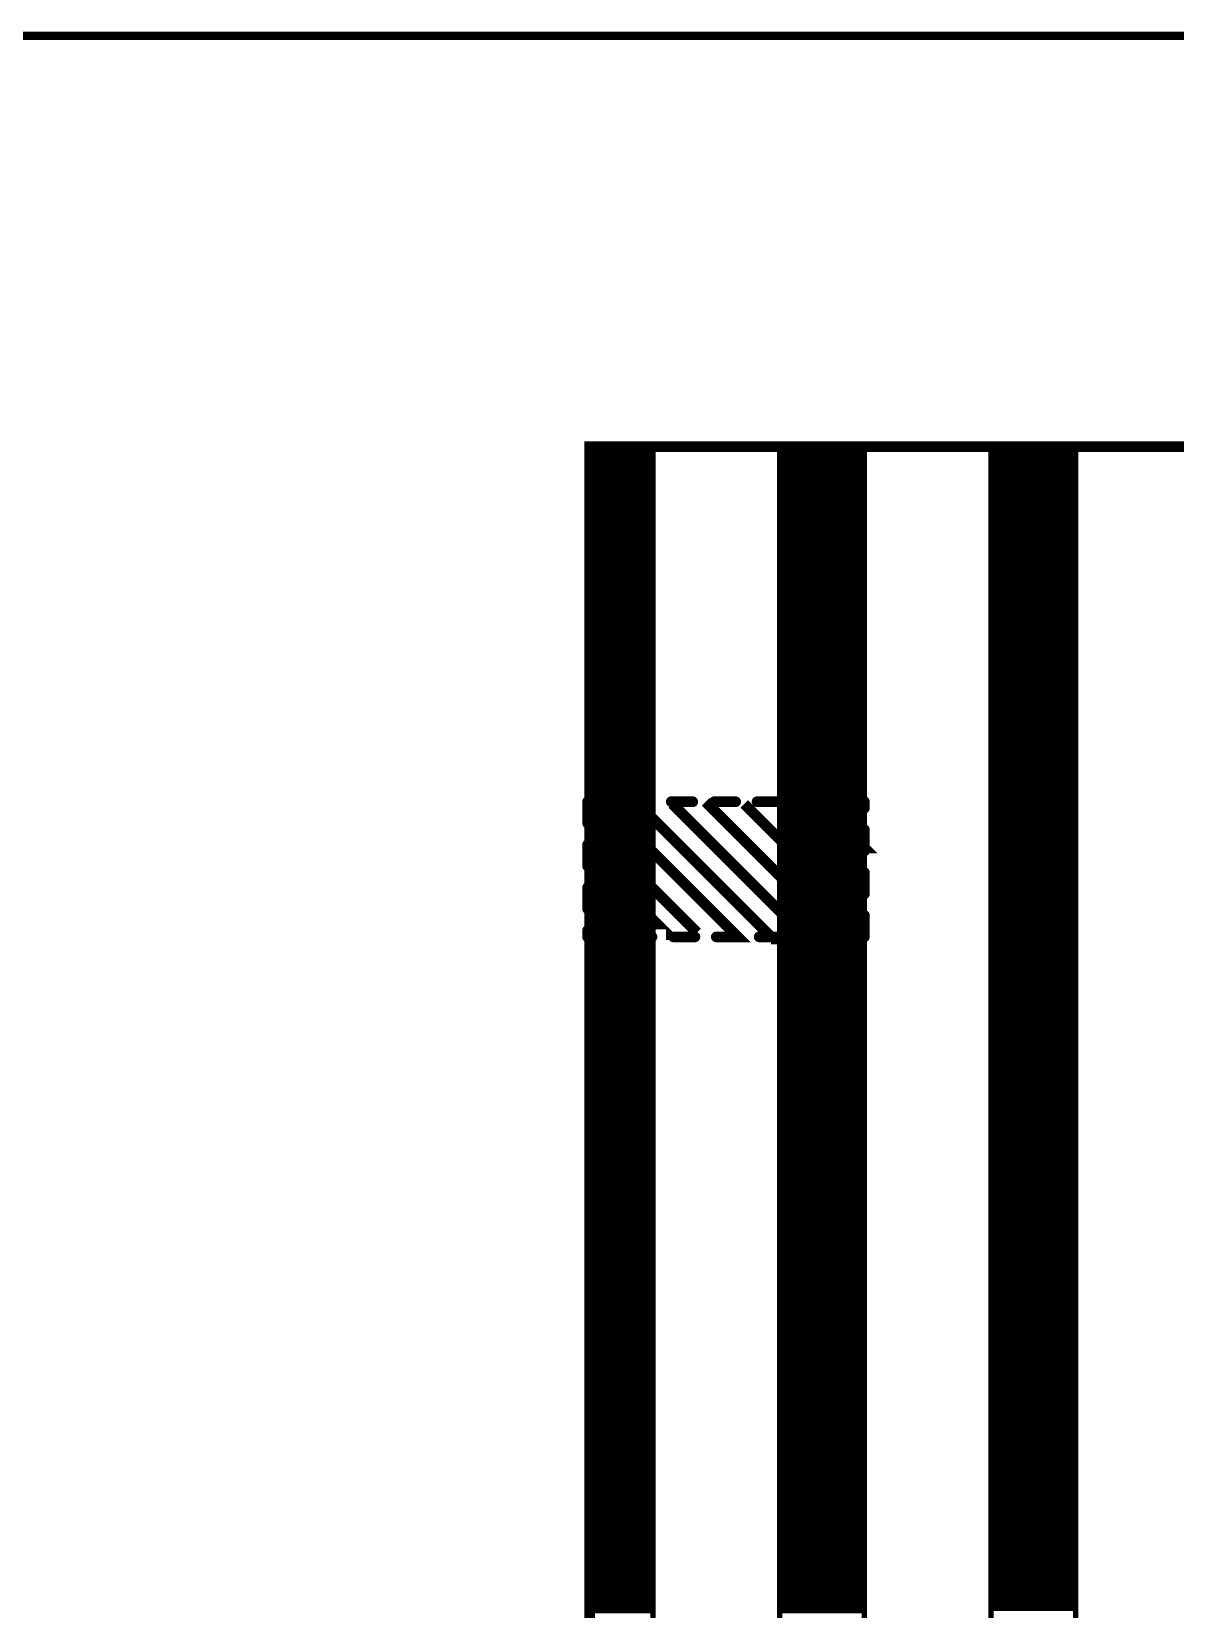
# Model space of a CAD drawing. Extents: x 2.21 to 9.98, y 0.91 to 8.6.
# Drawn here: x 7.726 to 8.792, y 7.129 to 8.6 of the extents above; entities that cross this region are included whole.
import ezdxf

# ---------------------------------------------------------------- set-up
doc = ezdxf.new("R2010")
doc.units = 0
doc.header["$LTSCALE"] = 25
doc.layers.get('0').update_dxf_attribs({"linetype": 'CONTINUOUS'})

# ---------------------------------------------------------------- blocks, each defined once
blk = doc.blocks.new('DISC')
at = {"color": 0, "const_width": 0.5}
blk.add_lwpolyline([(0, 0.25, 1), (0, -0.25, 1)], format="xyb", close=True, dxfattribs=at)

msp = doc.modelspace()

# ---------------------------------------------------------------- linework, layer by layer
at = {"color": 1, "const_width": 0.008}
msp.add_lwpolyline([(2.209, 0.917), (9.976, 0.917), (9.976, 8.596), (2.209, 8.596), (2.209, 0.917)], dxfattribs=at)
at = {"color": 3}
for points, const_width in [([(8.246, 3.925), (8.246, 8.213), (9.663, 8.213), (9.663, 3.925), (8.246, 3.925)], 0.01), ([(8.246, 8.213), (8.305, 8.213), (8.305, 3.925), (8.246, 3.925), (8.246, 8.213)], 0.005), ([(8.246, 8.208), (8.305, 8.208)], 0.005), ([(8.423, 8.213), (8.502, 8.213), (8.502, 3.925), (8.423, 3.925), (8.423, 8.213)], 0.005), ([(8.423, 8.208), (8.502, 8.208)], 0.005), ([(8.62, 8.213), (8.699, 8.213), (8.699, 3.927), (8.62, 3.927), (8.62, 8.213)], 0.005), ([(8.62, 8.21), (8.699, 8.21)], 0.005), ([(8.246, 8.203), (8.305, 8.203)], 0.005), ([(8.246, 8.198), (8.305, 8.198)], 0.005), ([(8.246, 8.193), (8.305, 8.193)], 0.005), ([(8.423, 8.203), (8.502, 8.203)], 0.005), ([(8.423, 8.198), (8.502, 8.198)], 0.005), ([(8.423, 8.193), (8.502, 8.193)], 0.005), ([(8.62, 8.205), (8.699, 8.205)], 0.005), ([(8.62, 8.2), (8.699, 8.2)], 0.005), ([(8.62, 8.195), (8.699, 8.195)], 0.005), ([(8.246, 8.188), (8.305, 8.188)], 0.005), ([(8.246, 8.183), (8.305, 8.183)], 0.005), ([(8.246, 8.178), (8.305, 8.178)], 0.005), ([(8.423, 8.188), (8.502, 8.188)], 0.005), ([(8.423, 8.183), (8.502, 8.183)], 0.005), ([(8.423, 8.178), (8.502, 8.178)], 0.005), ([(8.62, 8.19), (8.699, 8.19)], 0.005), ([(8.62, 8.185), (8.699, 8.185)], 0.005), ([(8.62, 8.18), (8.699, 8.18)], 0.005), ([(8.246, 8.173), (8.305, 8.173)], 0.005), ([(8.246, 8.168), (8.305, 8.168)], 0.005), ([(8.246, 8.163), (8.305, 8.163)], 0.005), ([(8.423, 8.173), (8.502, 8.173)], 0.005), ([(8.423, 8.168), (8.502, 8.168)], 0.005), ([(8.423, 8.163), (8.502, 8.163)], 0.005), ([(8.62, 8.175), (8.699, 8.175)], 0.005), ([(8.62, 8.17), (8.699, 8.17)], 0.005), ([(8.62, 8.165), (8.699, 8.165)], 0.005), ([(8.246, 8.158), (8.305, 8.158)], 0.005), ([(8.246, 8.153), (8.305, 8.153)], 0.005), ([(8.246, 8.148), (8.305, 8.148)], 0.005), ([(8.423, 8.158), (8.502, 8.158)], 0.005), ([(8.423, 8.153), (8.502, 8.153)], 0.005), ([(8.423, 8.148), (8.502, 8.148)], 0.005), ([(8.62, 8.16), (8.699, 8.16)], 0.005), ([(8.62, 8.155), (8.699, 8.155)], 0.005), ([(8.62, 8.15), (8.699, 8.15)], 0.005), ([(8.246, 8.143), (8.305, 8.143)], 0.005), ([(8.246, 8.138), (8.305, 8.138)], 0.005), ([(8.246, 8.133), (8.305, 8.133)], 0.005), ([(8.423, 8.143), (8.502, 8.143)], 0.005), ([(8.423, 8.138), (8.502, 8.138)], 0.005), ([(8.423, 8.133), (8.502, 8.133)], 0.005), ([(8.62, 8.145), (8.699, 8.145)], 0.005), ([(8.62, 8.14), (8.699, 8.14)], 0.005), ([(8.62, 8.135), (8.699, 8.135)], 0.005), ([(8.246, 8.128), (8.305, 8.128)], 0.005), ([(8.246, 8.123), (8.305, 8.123)], 0.005), ([(8.246, 8.118), (8.305, 8.118)], 0.005), ([(8.423, 8.128), (8.502, 8.128)], 0.005), ([(8.423, 8.123), (8.502, 8.123)], 0.005), ([(8.423, 8.118), (8.502, 8.118)], 0.005), ([(8.62, 8.13), (8.699, 8.13)], 0.005), ([(8.62, 8.125), (8.699, 8.125)], 0.005), ([(8.62, 8.12), (8.699, 8.12)], 0.005), ([(8.246, 8.113), (8.305, 8.113)], 0.005), ([(8.246, 8.108), (8.305, 8.108)], 0.005), ([(8.246, 8.103), (8.305, 8.103)], 0.005), ([(8.423, 8.113), (8.502, 8.113)], 0.005), ([(8.423, 8.108), (8.502, 8.108)], 0.005), ([(8.423, 8.103), (8.502, 8.103)], 0.005), ([(8.62, 8.115), (8.699, 8.115)], 0.005), ([(8.62, 8.11), (8.699, 8.11)], 0.005), ([(8.62, 8.105), (8.699, 8.105)], 0.005), ([(8.246, 8.098), (8.305, 8.098)], 0.005), ([(8.246, 8.093), (8.305, 8.093)], 0.005), ([(8.423, 8.098), (8.502, 8.098)], 0.005), ([(8.423, 8.093), (8.502, 8.093)], 0.005), ([(8.62, 8.1), (8.699, 8.1)], 0.005), ([(8.62, 8.095), (8.699, 8.095)], 0.005), ([(8.62, 8.09), (8.699, 8.09)], 0.005), ([(8.246, 8.088), (8.305, 8.088)], 0.005), ([(8.246, 8.083), (8.305, 8.083)], 0.005), ([(8.246, 8.078), (8.305, 8.078)], 0.005), ([(8.423, 8.088), (8.502, 8.088)], 0.005), ([(8.423, 8.083), (8.502, 8.083)], 0.005), ([(8.423, 8.078), (8.502, 8.078)], 0.005), ([(8.62, 8.085), (8.699, 8.085)], 0.005), ([(8.62, 8.08), (8.699, 8.08)], 0.005), ([(8.62, 8.075), (8.699, 8.075)], 0.005), ([(8.246, 8.073), (8.305, 8.073)], 0.005), ([(8.246, 8.068), (8.305, 8.068)], 0.005), ([(8.246, 8.063), (8.305, 8.063)], 0.005), ([(8.423, 8.073), (8.502, 8.073)], 0.005), ([(8.423, 8.068), (8.502, 8.068)], 0.005), ([(8.423, 8.063), (8.502, 8.063)], 0.005), ([(8.62, 8.07), (8.699, 8.07)], 0.005), ([(8.62, 8.065), (8.699, 8.065)], 0.005), ([(8.62, 8.06), (8.699, 8.06)], 0.005), ([(8.246, 8.058), (8.305, 8.058)], 0.005), ([(8.246, 8.053), (8.305, 8.053)], 0.005), ([(8.246, 8.048), (8.305, 8.048)], 0.005), ([(8.423, 8.058), (8.502, 8.058)], 0.005), ([(8.423, 8.053), (8.502, 8.053)], 0.005), ([(8.423, 8.048), (8.502, 8.048)], 0.005), ([(8.62, 8.055), (8.699, 8.055)], 0.005), ([(8.62, 8.05), (8.699, 8.05)], 0.005), ([(8.62, 8.045), (8.699, 8.045)], 0.005), ([(8.246, 8.043), (8.305, 8.043)], 0.005), ([(8.246, 8.038), (8.305, 8.038)], 0.005), ([(8.246, 8.033), (8.305, 8.033)], 0.005), ([(8.423, 8.043), (8.502, 8.043)], 0.005), ([(8.423, 8.038), (8.502, 8.038)], 0.005), ([(8.423, 8.033), (8.502, 8.033)], 0.005), ([(8.62, 8.04), (8.699, 8.04)], 0.005), ([(8.62, 8.035), (8.699, 8.035)], 0.005), ([(8.62, 8.03), (8.699, 8.03)], 0.005), ([(8.246, 8.028), (8.305, 8.028)], 0.005), ([(8.246, 8.023), (8.305, 8.023)], 0.005), ([(8.246, 8.018), (8.305, 8.018)], 0.005), ([(8.423, 8.028), (8.502, 8.028)], 0.005), ([(8.423, 8.023), (8.502, 8.023)], 0.005), ([(8.423, 8.018), (8.502, 8.018)], 0.005), ([(8.62, 8.025), (8.699, 8.025)], 0.005), ([(8.62, 8.02), (8.699, 8.02)], 0.005), ([(8.62, 8.015), (8.699, 8.015)], 0.005), ([(8.246, 8.013), (8.305, 8.013)], 0.005), ([(8.246, 8.008), (8.305, 8.008)], 0.005), ([(8.246, 8.003), (8.305, 8.003)], 0.005), ([(8.423, 8.013), (8.502, 8.013)], 0.005), ([(8.423, 8.008), (8.502, 8.008)], 0.005), ([(8.423, 8.003), (8.502, 8.003)], 0.005), ([(8.62, 8.01), (8.699, 8.01)], 0.005), ([(8.62, 8.005), (8.699, 8.005)], 0.005), ([(8.62, 8), (8.699, 8)], 0.005), ([(8.246, 7.998), (8.305, 7.998)], 0.005), ([(8.246, 7.993), (8.305, 7.993)], 0.005), ([(8.246, 7.988), (8.305, 7.988)], 0.005), ([(8.423, 7.998), (8.502, 7.998)], 0.005), ([(8.423, 7.993), (8.502, 7.993)], 0.005), ([(8.423, 7.988), (8.502, 7.988)], 0.005), ([(8.62, 7.995), (8.699, 7.995)], 0.005), ([(8.62, 7.99), (8.699, 7.99)], 0.005), ([(8.246, 7.983), (8.305, 7.983)], 0.005), ([(8.246, 7.978), (8.305, 7.978)], 0.005), ([(8.246, 7.973), (8.305, 7.973)], 0.005), ([(8.423, 7.983), (8.502, 7.983)], 0.005), ([(8.423, 7.978), (8.502, 7.978)], 0.005), ([(8.423, 7.973), (8.502, 7.973)], 0.005), ([(8.62, 7.985), (8.699, 7.985)], 0.005), ([(8.62, 7.98), (8.699, 7.98)], 0.005), ([(8.62, 7.975), (8.699, 7.975)], 0.005), ([(8.246, 7.968), (8.305, 7.968)], 0.005), ([(8.246, 7.963), (8.305, 7.963)], 0.005), ([(8.246, 7.958), (8.305, 7.958)], 0.005), ([(8.423, 7.968), (8.502, 7.968)], 0.005), ([(8.423, 7.963), (8.502, 7.963)], 0.005), ([(8.423, 7.958), (8.502, 7.958)], 0.005), ([(8.62, 7.97), (8.699, 7.97)], 0.005), ([(8.62, 7.965), (8.699, 7.965)], 0.005), ([(8.62, 7.96), (8.699, 7.96)], 0.005), ([(8.246, 7.953), (8.305, 7.953)], 0.005), ([(8.246, 7.948), (8.305, 7.948)], 0.005), ([(8.246, 7.943), (8.305, 7.943)], 0.005), ([(8.423, 7.953), (8.502, 7.953)], 0.005), ([(8.423, 7.948), (8.502, 7.948)], 0.005), ([(8.423, 7.943), (8.502, 7.943)], 0.005), ([(8.62, 7.955), (8.699, 7.955)], 0.005), ([(8.62, 7.95), (8.699, 7.95)], 0.005), ([(8.62, 7.945), (8.699, 7.945)], 0.005), ([(8.246, 7.938), (8.305, 7.938)], 0.005), ([(8.246, 7.933), (8.305, 7.933)], 0.005), ([(8.246, 7.928), (8.305, 7.928)], 0.005), ([(8.423, 7.938), (8.502, 7.938)], 0.005), ([(8.423, 7.933), (8.502, 7.933)], 0.005), ([(8.423, 7.928), (8.502, 7.928)], 0.005), ([(8.62, 7.94), (8.699, 7.94)], 0.005), ([(8.62, 7.935), (8.699, 7.935)], 0.005), ([(8.62, 7.93), (8.699, 7.93)], 0.005), ([(8.246, 7.923), (8.305, 7.923)], 0.005), ([(8.246, 7.918), (8.305, 7.918)], 0.005), ([(8.246, 7.913), (8.305, 7.913)], 0.005), ([(8.423, 7.923), (8.502, 7.923)], 0.005), ([(8.423, 7.918), (8.502, 7.918)], 0.005), ([(8.423, 7.913), (8.502, 7.913)], 0.005), ([(8.62, 7.925), (8.699, 7.925)], 0.005), ([(8.62, 7.92), (8.699, 7.92)], 0.005), ([(8.62, 7.915), (8.699, 7.915)], 0.005), ([(8.246, 7.908), (8.305, 7.908)], 0.005), ([(8.246, 7.903), (8.305, 7.903)], 0.005), ([(8.246, 7.898), (8.305, 7.898)], 0.005), ([(8.423, 7.908), (8.502, 7.908)], 0.005), ([(8.423, 7.903), (8.502, 7.903)], 0.005), ([(8.423, 7.898), (8.502, 7.898)], 0.005), ([(8.62, 7.91), (8.699, 7.91)], 0.005), ([(8.62, 7.905), (8.699, 7.905)], 0.005), ([(8.62, 7.9), (8.699, 7.9)], 0.005), ([(8.262, 7.882), (8.244, 7.882)], 0.01), ([(8.244, 7.882), (8.244, 7.862)], 0.01), ([(8.246, 7.893), (8.305, 7.893)], 0.005), ([(8.246, 7.888), (8.305, 7.888)], 0.005), ([(8.246, 7.883), (8.305, 7.883)], 0.005), ([(8.26, 7.88), (8.384, 7.756), (8.382, 7.756)], 0.01), ([(8.302, 7.882), (8.282, 7.882)], 0.01), ([(8.342, 7.882), (8.322, 7.882)], 0.01), ([(8.323, 7.88), (8.447, 7.756)], 0.01), ([(8.354, 7.882), (8.48, 7.756)], 0.01), ([(8.382, 7.882), (8.362, 7.882)], 0.01), ([(8.39, 7.88), (8.49, 7.78)], 0.01), ([(8.422, 7.882), (8.402, 7.882)], 0.01), ([(8.423, 7.893), (8.502, 7.893)], 0.005), ([(8.423, 7.888), (8.502, 7.888)], 0.005), ([(8.423, 7.883), (8.502, 7.883)], 0.005), ([(8.427, 7.882), (8.498, 7.811)], 0.01), ([(8.462, 7.882), (8.442, 7.882)], 0.01), ([(8.502, 7.882), (8.482, 7.882)], 0.01), ([(8.502, 7.876), (8.502, 7.882)], 0.01), ([(8.62, 7.895), (8.699, 7.895)], 0.005), ([(8.62, 7.89), (8.699, 7.89)], 0.005), ([(8.62, 7.885), (8.699, 7.885)], 0.005), ([(8.246, 7.878), (8.305, 7.878)], 0.005), ([(8.246, 7.873), (8.305, 7.873)], 0.005), ([(8.246, 7.868), (8.305, 7.868)], 0.005), ([(8.293, 7.878), (8.417, 7.754), (8.415, 7.754)], 0.01), ([(8.423, 7.878), (8.502, 7.878)], 0.005), ([(8.423, 7.873), (8.502, 7.873)], 0.005), ([(8.423, 7.868), (8.502, 7.868)], 0.005), ([(8.463, 7.878), (8.502, 7.839), (8.5, 7.839)], 0.01), ([(8.62, 7.88), (8.699, 7.88)], 0.005), ([(8.62, 7.875), (8.699, 7.875)], 0.005), ([(8.62, 7.87), (8.699, 7.87)], 0.005), ([(8.246, 7.86), (8.346, 7.76)], 0.01), ([(8.246, 7.863), (8.305, 7.863)], 0.005), ([(8.246, 7.858), (8.305, 7.858)], 0.005), ([(8.246, 7.853), (8.305, 7.853)], 0.005), ([(8.423, 7.863), (8.502, 7.863)], 0.005), ([(8.423, 7.858), (8.502, 7.858)], 0.005), ([(8.423, 7.853), (8.502, 7.853)], 0.005), ([(8.502, 7.836), (8.502, 7.856)], 0.01), ([(8.62, 7.865), (8.699, 7.865)], 0.005), ([(8.62, 7.86), (8.699, 7.86)], 0.005), ([(8.62, 7.855), (8.699, 7.855)], 0.005), ([(8.244, 7.842), (8.244, 7.822)], 0.01), ([(8.246, 7.848), (8.305, 7.848)], 0.005), ([(8.246, 7.843), (8.305, 7.843)], 0.005), ([(8.246, 7.838), (8.305, 7.838)], 0.005), ([(8.423, 7.848), (8.502, 7.848)], 0.005), ([(8.423, 7.843), (8.502, 7.843)], 0.005), ([(8.423, 7.838), (8.502, 7.838)], 0.005), ([(8.62, 7.85), (8.699, 7.85)], 0.005), ([(8.62, 7.845), (8.699, 7.845)], 0.005), ([(8.62, 7.84), (8.699, 7.84)], 0.005), ([(8.246, 7.831), (8.319, 7.758), (8.317, 7.758)], 0.01), ([(8.246, 7.833), (8.305, 7.833)], 0.005), ([(8.246, 7.828), (8.305, 7.828)], 0.005), ([(8.423, 7.833), (8.502, 7.833)], 0.005), ([(8.423, 7.828), (8.502, 7.828)], 0.005), ([(8.62, 7.835), (8.699, 7.835)], 0.005), ([(8.62, 7.83), (8.699, 7.83)], 0.005), ([(8.62, 7.825), (8.699, 7.825)], 0.005), ([(8.246, 7.823), (8.305, 7.823)], 0.005), ([(8.246, 7.818), (8.305, 7.818)], 0.005), ([(8.246, 7.813), (8.305, 7.813)], 0.005), ([(8.423, 7.823), (8.502, 7.823)], 0.005), ([(8.423, 7.818), (8.502, 7.818)], 0.005), ([(8.423, 7.813), (8.502, 7.813)], 0.005), ([(8.502, 7.796), (8.502, 7.816)], 0.01), ([(8.62, 7.82), (8.699, 7.82)], 0.005), ([(8.62, 7.815), (8.699, 7.815)], 0.005), ([(8.62, 7.81), (8.699, 7.81)], 0.005), ([(8.244, 7.802), (8.244, 7.782)], 0.01), ([(8.246, 7.803), (8.293, 7.756), (8.291, 7.756)], 0.01), ([(8.246, 7.808), (8.305, 7.808)], 0.005), ([(8.246, 7.803), (8.305, 7.803)], 0.005), ([(8.246, 7.798), (8.305, 7.798)], 0.005), ([(8.423, 7.808), (8.502, 7.808)], 0.005), ([(8.423, 7.803), (8.502, 7.803)], 0.005), ([(8.423, 7.798), (8.502, 7.798)], 0.005), ([(8.62, 7.805), (8.699, 7.805)], 0.005), ([(8.62, 7.8), (8.699, 7.8)], 0.005), ([(8.62, 7.795), (8.699, 7.795)], 0.005), ([(8.246, 7.793), (8.305, 7.793)], 0.005), ([(8.246, 7.788), (8.305, 7.788)], 0.005), ([(8.246, 7.783), (8.305, 7.783)], 0.005), ([(8.423, 7.793), (8.502, 7.793)], 0.005), ([(8.423, 7.788), (8.502, 7.788)], 0.005), ([(8.423, 7.783), (8.502, 7.783)], 0.005), ([(8.62, 7.79), (8.699, 7.79)], 0.005), ([(8.62, 7.785), (8.699, 7.785)], 0.005), ([(8.62, 7.78), (8.699, 7.78)], 0.005), ([(8.244, 7.762), (8.244, 7.756)], 0.01), ([(8.246, 7.778), (8.305, 7.778)], 0.005), ([(8.246, 7.773), (8.305, 7.773)], 0.005), ([(8.246, 7.768), (8.305, 7.768)], 0.005), ([(8.423, 7.778), (8.502, 7.778)], 0.005), ([(8.423, 7.773), (8.502, 7.773)], 0.005), ([(8.423, 7.768), (8.502, 7.768)], 0.005), ([(8.502, 7.756), (8.502, 7.776)], 0.01), ([(8.62, 7.775), (8.699, 7.775)], 0.005), ([(8.62, 7.77), (8.699, 7.77)], 0.005), ([(8.62, 7.765), (8.699, 7.765)], 0.005), ([(8.244, 7.756), (8.264, 7.756)], 0.01), ([(8.246, 7.763), (8.305, 7.763)], 0.005), ([(8.246, 7.758), (8.305, 7.758)], 0.005), ([(8.246, 7.753), (8.305, 7.753)], 0.005), ([(8.284, 7.756), (8.304, 7.756)], 0.01), ([(8.324, 7.756), (8.344, 7.756)], 0.01), ([(8.364, 7.756), (8.384, 7.756)], 0.01), ([(8.404, 7.756), (8.424, 7.756)], 0.01), ([(8.423, 7.763), (8.502, 7.763)], 0.005), ([(8.423, 7.758), (8.502, 7.758)], 0.005), ([(8.423, 7.753), (8.502, 7.753)], 0.005), ([(8.444, 7.756), (8.464, 7.756)], 0.01), ([(8.484, 7.756), (8.502, 7.756)], 0.01), ([(8.62, 7.76), (8.699, 7.76)], 0.005), ([(8.62, 7.755), (8.699, 7.755)], 0.005), ([(8.62, 7.75), (8.699, 7.75)], 0.005), ([(8.246, 7.748), (8.305, 7.748)], 0.005), ([(8.246, 7.743), (8.305, 7.743)], 0.005), ([(8.246, 7.738), (8.305, 7.738)], 0.005), ([(8.423, 7.748), (8.502, 7.748)], 0.005), ([(8.423, 7.743), (8.502, 7.743)], 0.005), ([(8.423, 7.738), (8.502, 7.738)], 0.005), ([(8.62, 7.745), (8.699, 7.745)], 0.005), ([(8.62, 7.74), (8.699, 7.74)], 0.005), ([(8.62, 7.735), (8.699, 7.735)], 0.005), ([(8.246, 7.733), (8.305, 7.733)], 0.005), ([(8.246, 7.728), (8.305, 7.728)], 0.005), ([(8.246, 7.723), (8.305, 7.723)], 0.005), ([(8.423, 7.733), (8.502, 7.733)], 0.005), ([(8.423, 7.728), (8.502, 7.728)], 0.005), ([(8.423, 7.723), (8.502, 7.723)], 0.005), ([(8.62, 7.73), (8.699, 7.73)], 0.005), ([(8.62, 7.725), (8.699, 7.725)], 0.005), ([(8.246, 7.718), (8.305, 7.718)], 0.005), ([(8.246, 7.713), (8.305, 7.713)], 0.005), ([(8.246, 7.708), (8.305, 7.708)], 0.005), ([(8.423, 7.718), (8.502, 7.718)], 0.005), ([(8.423, 7.713), (8.502, 7.713)], 0.005), ([(8.423, 7.708), (8.502, 7.708)], 0.005), ([(8.62, 7.72), (8.699, 7.72)], 0.005), ([(8.62, 7.715), (8.699, 7.715)], 0.005), ([(8.62, 7.71), (8.699, 7.71)], 0.005), ([(8.246, 7.703), (8.305, 7.703)], 0.005), ([(8.246, 7.698), (8.305, 7.698)], 0.005), ([(8.246, 7.693), (8.305, 7.693)], 0.005), ([(8.423, 7.703), (8.502, 7.703)], 0.005), ([(8.423, 7.698), (8.502, 7.698)], 0.005), ([(8.423, 7.693), (8.502, 7.693)], 0.005), ([(8.62, 7.705), (8.699, 7.705)], 0.005), ([(8.62, 7.7), (8.699, 7.7)], 0.005), ([(8.62, 7.695), (8.699, 7.695)], 0.005), ([(8.246, 7.688), (8.305, 7.688)], 0.005), ([(8.246, 7.683), (8.305, 7.683)], 0.005), ([(8.246, 7.678), (8.305, 7.678)], 0.005), ([(8.423, 7.688), (8.502, 7.688)], 0.005), ([(8.423, 7.683), (8.502, 7.683)], 0.005), ([(8.423, 7.678), (8.502, 7.678)], 0.005), ([(8.62, 7.69), (8.699, 7.69)], 0.005), ([(8.62, 7.685), (8.699, 7.685)], 0.005), ([(8.62, 7.68), (8.699, 7.68)], 0.005), ([(8.246, 7.673), (8.305, 7.673)], 0.005), ([(8.246, 7.668), (8.305, 7.668)], 0.005), ([(8.246, 7.663), (8.305, 7.663)], 0.005), ([(8.423, 7.673), (8.502, 7.673)], 0.005), ([(8.423, 7.668), (8.502, 7.668)], 0.005), ([(8.423, 7.663), (8.502, 7.663)], 0.005), ([(8.62, 7.675), (8.699, 7.675)], 0.005), ([(8.62, 7.67), (8.699, 7.67)], 0.005), ([(8.62, 7.665), (8.699, 7.665)], 0.005), ([(8.246, 7.658), (8.305, 7.658)], 0.005), ([(8.246, 7.653), (8.305, 7.653)], 0.005), ([(8.246, 7.648), (8.305, 7.648)], 0.005), ([(8.423, 7.658), (8.502, 7.658)], 0.005), ([(8.423, 7.653), (8.502, 7.653)], 0.005), ([(8.423, 7.648), (8.502, 7.648)], 0.005), ([(8.62, 7.66), (8.699, 7.66)], 0.005), ([(8.62, 7.655), (8.699, 7.655)], 0.005), ([(8.62, 7.65), (8.699, 7.65)], 0.005), ([(8.246, 7.643), (8.305, 7.643)], 0.005), ([(8.246, 7.638), (8.305, 7.638)], 0.005), ([(8.246, 7.633), (8.305, 7.633)], 0.005), ([(8.423, 7.643), (8.502, 7.643)], 0.005), ([(8.423, 7.638), (8.502, 7.638)], 0.005), ([(8.423, 7.633), (8.502, 7.633)], 0.005), ([(8.62, 7.645), (8.699, 7.645)], 0.005), ([(8.62, 7.64), (8.699, 7.64)], 0.005), ([(8.62, 7.635), (8.699, 7.635)], 0.005), ([(8.246, 7.628), (8.305, 7.628)], 0.005), ([(8.246, 7.623), (8.305, 7.623)], 0.005), ([(8.246, 7.618), (8.305, 7.618)], 0.005), ([(8.423, 7.628), (8.502, 7.628)], 0.005), ([(8.423, 7.623), (8.502, 7.623)], 0.005), ([(8.423, 7.618), (8.502, 7.618)], 0.005), ([(8.62, 7.63), (8.699, 7.63)], 0.005), ([(8.62, 7.625), (8.699, 7.625)], 0.005), ([(8.62, 7.62), (8.699, 7.62)], 0.005), ([(8.246, 7.613), (8.305, 7.613)], 0.005), ([(8.246, 7.608), (8.305, 7.608)], 0.005), ([(8.246, 7.603), (8.305, 7.603)], 0.005), ([(8.423, 7.613), (8.502, 7.613)], 0.005), ([(8.423, 7.608), (8.502, 7.608)], 0.005), ([(8.423, 7.603), (8.502, 7.603)], 0.005), ([(8.62, 7.615), (8.699, 7.615)], 0.005), ([(8.62, 7.61), (8.699, 7.61)], 0.005), ([(8.62, 7.605), (8.699, 7.605)], 0.005), ([(8.246, 7.598), (8.305, 7.598)], 0.005), ([(8.246, 7.593), (8.305, 7.593)], 0.005), ([(8.246, 7.588), (8.305, 7.588)], 0.005), ([(8.423, 7.598), (8.502, 7.598)], 0.005), ([(8.423, 7.593), (8.502, 7.593)], 0.005), ([(8.423, 7.588), (8.502, 7.588)], 0.005), ([(8.62, 7.6), (8.699, 7.6)], 0.005), ([(8.62, 7.595), (8.699, 7.595)], 0.005), ([(8.62, 7.59), (8.699, 7.59)], 0.005), ([(8.246, 7.583), (8.305, 7.583)], 0.005), ([(8.246, 7.578), (8.305, 7.578)], 0.005), ([(8.423, 7.583), (8.502, 7.583)], 0.005), ([(8.423, 7.578), (8.502, 7.578)], 0.005), ([(8.62, 7.585), (8.699, 7.585)], 0.005), ([(8.62, 7.58), (8.699, 7.58)], 0.005), ([(8.62, 7.575), (8.699, 7.575)], 0.005), ([(8.246, 7.573), (8.305, 7.573)], 0.005), ([(8.246, 7.568), (8.305, 7.568)], 0.005), ([(8.246, 7.563), (8.305, 7.563)], 0.005), ([(8.423, 7.573), (8.502, 7.573)], 0.005), ([(8.423, 7.568), (8.502, 7.568)], 0.005), ([(8.423, 7.563), (8.502, 7.563)], 0.005), ([(8.62, 7.57), (8.699, 7.57)], 0.005), ([(8.62, 7.565), (8.699, 7.565)], 0.005), ([(8.62, 7.56), (8.699, 7.56)], 0.005), ([(8.246, 7.558), (8.305, 7.558)], 0.005), ([(8.246, 7.553), (8.305, 7.553)], 0.005), ([(8.246, 7.548), (8.305, 7.548)], 0.005), ([(8.423, 7.558), (8.502, 7.558)], 0.005), ([(8.423, 7.553), (8.502, 7.553)], 0.005), ([(8.423, 7.548), (8.502, 7.548)], 0.005), ([(8.62, 7.555), (8.699, 7.555)], 0.005), ([(8.62, 7.55), (8.699, 7.55)], 0.005), ([(8.62, 7.545), (8.699, 7.545)], 0.005), ([(8.246, 7.543), (8.305, 7.543)], 0.005), ([(8.246, 7.538), (8.305, 7.538)], 0.005), ([(8.246, 7.533), (8.305, 7.533)], 0.005), ([(8.423, 7.543), (8.502, 7.543)], 0.005), ([(8.423, 7.538), (8.502, 7.538)], 0.005), ([(8.423, 7.533), (8.502, 7.533)], 0.005), ([(8.62, 7.54), (8.699, 7.54)], 0.005), ([(8.62, 7.535), (8.699, 7.535)], 0.005), ([(8.62, 7.53), (8.699, 7.53)], 0.005), ([(8.246, 7.528), (8.305, 7.528)], 0.005), ([(8.246, 7.523), (8.305, 7.523)], 0.005), ([(8.246, 7.518), (8.305, 7.518)], 0.005), ([(8.423, 7.528), (8.502, 7.528)], 0.005), ([(8.423, 7.523), (8.502, 7.523)], 0.005), ([(8.423, 7.518), (8.502, 7.518)], 0.005), ([(8.62, 7.525), (8.699, 7.525)], 0.005), ([(8.62, 7.52), (8.699, 7.52)], 0.005), ([(8.62, 7.515), (8.699, 7.515)], 0.005), ([(8.246, 7.513), (8.305, 7.513)], 0.005), ([(8.246, 7.508), (8.305, 7.508)], 0.005), ([(8.246, 7.503), (8.305, 7.503)], 0.005), ([(8.423, 7.513), (8.502, 7.513)], 0.005), ([(8.423, 7.508), (8.502, 7.508)], 0.005), ([(8.423, 7.503), (8.502, 7.503)], 0.005), ([(8.62, 7.51), (8.699, 7.51)], 0.005), ([(8.62, 7.505), (8.699, 7.505)], 0.005), ([(8.62, 7.5), (8.699, 7.5)], 0.005), ([(8.246, 7.498), (8.305, 7.498)], 0.005), ([(8.246, 7.493), (8.305, 7.493)], 0.005), ([(8.246, 7.488), (8.305, 7.488)], 0.005), ([(8.423, 7.498), (8.502, 7.498)], 0.005), ([(8.423, 7.493), (8.502, 7.493)], 0.005), ([(8.423, 7.488), (8.502, 7.488)], 0.005), ([(8.62, 7.495), (8.699, 7.495)], 0.005), ([(8.62, 7.49), (8.699, 7.49)], 0.005), ([(8.62, 7.485), (8.699, 7.485)], 0.005), ([(8.246, 7.483), (8.305, 7.483)], 0.005), ([(8.246, 7.478), (8.305, 7.478)], 0.005), ([(8.246, 7.473), (8.305, 7.473)], 0.005), ([(8.423, 7.483), (8.502, 7.483)], 0.005), ([(8.423, 7.478), (8.502, 7.478)], 0.005), ([(8.423, 7.473), (8.502, 7.473)], 0.005), ([(8.62, 7.48), (8.699, 7.48)], 0.005), ([(8.62, 7.475), (8.699, 7.475)], 0.005), ([(8.246, 7.468), (8.305, 7.468)], 0.005), ([(8.246, 7.463), (8.305, 7.463)], 0.005), ([(8.246, 7.458), (8.305, 7.458)], 0.005), ([(8.423, 7.468), (8.502, 7.468)], 0.005), ([(8.423, 7.463), (8.502, 7.463)], 0.005), ([(8.423, 7.458), (8.502, 7.458)], 0.005), ([(8.62, 7.47), (8.699, 7.47)], 0.005), ([(8.62, 7.465), (8.699, 7.465)], 0.005), ([(8.62, 7.46), (8.699, 7.46)], 0.005), ([(8.246, 7.453), (8.305, 7.453)], 0.005), ([(8.246, 7.448), (8.305, 7.448)], 0.005), ([(8.246, 7.443), (8.305, 7.443)], 0.005), ([(8.423, 7.453), (8.502, 7.453)], 0.005), ([(8.423, 7.448), (8.502, 7.448)], 0.005), ([(8.423, 7.443), (8.502, 7.443)], 0.005), ([(8.62, 7.455), (8.699, 7.455)], 0.005), ([(8.62, 7.45), (8.699, 7.45)], 0.005), ([(8.62, 7.445), (8.699, 7.445)], 0.005), ([(8.246, 7.438), (8.305, 7.438)], 0.005), ([(8.246, 7.433), (8.305, 7.433)], 0.005), ([(8.246, 7.428), (8.305, 7.428)], 0.005), ([(8.423, 7.438), (8.502, 7.438)], 0.005), ([(8.423, 7.433), (8.502, 7.433)], 0.005), ([(8.423, 7.428), (8.502, 7.428)], 0.005), ([(8.62, 7.44), (8.699, 7.44)], 0.005), ([(8.62, 7.435), (8.699, 7.435)], 0.005), ([(8.62, 7.43), (8.699, 7.43)], 0.005), ([(8.246, 7.423), (8.305, 7.423)], 0.005), ([(8.246, 7.418), (8.305, 7.418)], 0.005), ([(8.246, 7.413), (8.305, 7.413)], 0.005), ([(8.423, 7.423), (8.502, 7.423)], 0.005), ([(8.423, 7.418), (8.502, 7.418)], 0.005), ([(8.423, 7.413), (8.502, 7.413)], 0.005), ([(8.62, 7.425), (8.699, 7.425)], 0.005), ([(8.62, 7.42), (8.699, 7.42)], 0.005), ([(8.62, 7.415), (8.699, 7.415)], 0.005), ([(8.246, 7.408), (8.305, 7.408)], 0.005), ([(8.246, 7.403), (8.305, 7.403)], 0.005), ([(8.246, 7.398), (8.305, 7.398)], 0.005), ([(8.423, 7.408), (8.502, 7.408)], 0.005), ([(8.423, 7.403), (8.502, 7.403)], 0.005), ([(8.423, 7.398), (8.502, 7.398)], 0.005), ([(8.62, 7.41), (8.699, 7.41)], 0.005), ([(8.62, 7.405), (8.699, 7.405)], 0.005), ([(8.62, 7.4), (8.699, 7.4)], 0.005), ([(8.246, 7.393), (8.305, 7.393)], 0.005), ([(8.246, 7.388), (8.305, 7.388)], 0.005), ([(8.246, 7.383), (8.305, 7.383)], 0.005), ([(8.423, 7.393), (8.502, 7.393)], 0.005), ([(8.423, 7.388), (8.502, 7.388)], 0.005), ([(8.423, 7.383), (8.502, 7.383)], 0.005), ([(8.62, 7.395), (8.699, 7.395)], 0.005), ([(8.62, 7.39), (8.699, 7.39)], 0.005), ([(8.62, 7.385), (8.699, 7.385)], 0.005), ([(8.246, 7.378), (8.305, 7.378)], 0.005), ([(8.246, 7.373), (8.305, 7.373)], 0.005), ([(8.246, 7.368), (8.305, 7.368)], 0.005), ([(8.423, 7.378), (8.502, 7.378)], 0.005), ([(8.423, 7.373), (8.502, 7.373)], 0.005), ([(8.423, 7.368), (8.502, 7.368)], 0.005), ([(8.62, 7.38), (8.699, 7.38)], 0.005), ([(8.62, 7.375), (8.699, 7.375)], 0.005), ([(8.62, 7.37), (8.699, 7.37)], 0.005), ([(8.246, 7.363), (8.305, 7.363)], 0.005), ([(8.246, 7.358), (8.305, 7.358)], 0.005), ([(8.246, 7.353), (8.305, 7.353)], 0.005), ([(8.423, 7.363), (8.502, 7.363)], 0.005), ([(8.423, 7.358), (8.502, 7.358)], 0.005), ([(8.423, 7.353), (8.502, 7.353)], 0.005), ([(8.62, 7.365), (8.699, 7.365)], 0.005), ([(8.62, 7.36), (8.699, 7.36)], 0.005), ([(8.62, 7.355), (8.699, 7.355)], 0.005), ([(8.246, 7.348), (8.305, 7.348)], 0.005), ([(8.246, 7.343), (8.305, 7.343)], 0.005), ([(8.246, 7.338), (8.305, 7.338)], 0.005), ([(8.423, 7.348), (8.502, 7.348)], 0.005), ([(8.423, 7.343), (8.502, 7.343)], 0.005), ([(8.423, 7.338), (8.502, 7.338)], 0.005), ([(8.62, 7.35), (8.699, 7.35)], 0.005), ([(8.62, 7.345), (8.699, 7.345)], 0.005), ([(8.62, 7.34), (8.699, 7.34)], 0.005), ([(8.246, 7.333), (8.305, 7.333)], 0.005), ([(8.246, 7.328), (8.305, 7.328)], 0.005), ([(8.423, 7.333), (8.502, 7.333)], 0.005), ([(8.423, 7.328), (8.502, 7.328)], 0.005), ([(8.62, 7.335), (8.699, 7.335)], 0.005), ([(8.62, 7.33), (8.699, 7.33)], 0.005), ([(8.62, 7.325), (8.699, 7.325)], 0.005), ([(8.246, 7.323), (8.305, 7.323)], 0.005), ([(8.246, 7.318), (8.305, 7.318)], 0.005), ([(8.246, 7.313), (8.305, 7.313)], 0.005), ([(8.423, 7.323), (8.502, 7.323)], 0.005), ([(8.423, 7.318), (8.502, 7.318)], 0.005), ([(8.423, 7.313), (8.502, 7.313)], 0.005), ([(8.62, 7.32), (8.699, 7.32)], 0.005), ([(8.62, 7.315), (8.699, 7.315)], 0.005), ([(8.62, 7.31), (8.699, 7.31)], 0.005), ([(8.246, 7.308), (8.305, 7.308)], 0.005), ([(8.246, 7.303), (8.305, 7.303)], 0.005), ([(8.246, 7.298), (8.305, 7.298)], 0.005), ([(8.423, 7.308), (8.502, 7.308)], 0.005), ([(8.423, 7.303), (8.502, 7.303)], 0.005), ([(8.423, 7.298), (8.502, 7.298)], 0.005), ([(8.62, 7.305), (8.699, 7.305)], 0.005), ([(8.62, 7.3), (8.699, 7.3)], 0.005), ([(8.62, 7.295), (8.699, 7.295)], 0.005), ([(8.246, 7.293), (8.305, 7.293)], 0.005), ([(8.246, 7.288), (8.305, 7.288)], 0.005), ([(8.246, 7.283), (8.305, 7.283)], 0.005), ([(8.423, 7.293), (8.502, 7.293)], 0.005), ([(8.423, 7.288), (8.502, 7.288)], 0.005), ([(8.423, 7.283), (8.502, 7.283)], 0.005), ([(8.62, 7.29), (8.699, 7.29)], 0.005), ([(8.62, 7.285), (8.699, 7.285)], 0.005), ([(8.62, 7.28), (8.699, 7.28)], 0.005), ([(8.246, 7.278), (8.305, 7.278)], 0.005), ([(8.246, 7.273), (8.305, 7.273)], 0.005), ([(8.246, 7.268), (8.305, 7.268)], 0.005), ([(8.423, 7.278), (8.502, 7.278)], 0.005), ([(8.423, 7.273), (8.502, 7.273)], 0.005), ([(8.423, 7.268), (8.502, 7.268)], 0.005), ([(8.62, 7.275), (8.699, 7.275)], 0.005), ([(8.62, 7.27), (8.699, 7.27)], 0.005), ([(8.62, 7.265), (8.699, 7.265)], 0.005), ([(8.246, 7.263), (8.305, 7.263)], 0.005), ([(8.246, 7.258), (8.305, 7.258)], 0.005), ([(8.246, 7.253), (8.305, 7.253)], 0.005), ([(8.423, 7.263), (8.502, 7.263)], 0.005), ([(8.423, 7.258), (8.502, 7.258)], 0.005), ([(8.423, 7.253), (8.502, 7.253)], 0.005), ([(8.62, 7.26), (8.699, 7.26)], 0.005), ([(8.62, 7.255), (8.699, 7.255)], 0.005), ([(8.62, 7.25), (8.699, 7.25)], 0.005), ([(8.246, 7.248), (8.305, 7.248)], 0.005), ([(8.246, 7.243), (8.305, 7.243)], 0.005), ([(8.246, 7.238), (8.305, 7.238)], 0.005), ([(8.423, 7.248), (8.502, 7.248)], 0.005), ([(8.423, 7.243), (8.502, 7.243)], 0.005), ([(8.423, 7.238), (8.502, 7.238)], 0.005), ([(8.62, 7.245), (8.699, 7.245)], 0.005), ([(8.62, 7.24), (8.699, 7.24)], 0.005), ([(8.62, 7.235), (8.699, 7.235)], 0.005), ([(8.246, 7.233), (8.305, 7.233)], 0.005), ([(8.246, 7.228), (8.305, 7.228)], 0.005), ([(8.246, 7.223), (8.305, 7.223)], 0.005), ([(8.423, 7.233), (8.502, 7.233)], 0.005), ([(8.423, 7.228), (8.502, 7.228)], 0.005), ([(8.423, 7.223), (8.502, 7.223)], 0.005), ([(8.62, 7.23), (8.699, 7.23)], 0.005), ([(8.62, 7.225), (8.699, 7.225)], 0.005), ([(8.246, 7.218), (8.305, 7.218)], 0.005), ([(8.246, 7.213), (8.305, 7.213)], 0.005), ([(8.246, 7.208), (8.305, 7.208)], 0.005), ([(8.423, 7.218), (8.502, 7.218)], 0.005), ([(8.423, 7.213), (8.502, 7.213)], 0.005), ([(8.423, 7.208), (8.502, 7.208)], 0.005), ([(8.62, 7.22), (8.699, 7.22)], 0.005), ([(8.62, 7.215), (8.699, 7.215)], 0.005), ([(8.62, 7.21), (8.699, 7.21)], 0.005), ([(8.246, 7.203), (8.305, 7.203)], 0.005), ([(8.246, 7.198), (8.305, 7.198)], 0.005), ([(8.246, 7.193), (8.305, 7.193)], 0.005), ([(8.423, 7.203), (8.502, 7.203)], 0.005), ([(8.423, 7.198), (8.502, 7.198)], 0.005), ([(8.423, 7.193), (8.502, 7.193)], 0.005), ([(8.62, 7.205), (8.699, 7.205)], 0.005), ([(8.62, 7.2), (8.699, 7.2)], 0.005), ([(8.62, 7.195), (8.699, 7.195)], 0.005), ([(8.246, 7.188), (8.305, 7.188)], 0.005), ([(8.246, 7.183), (8.305, 7.183)], 0.005), ([(8.246, 7.178), (8.305, 7.178)], 0.005), ([(8.423, 7.188), (8.502, 7.188)], 0.005), ([(8.423, 7.183), (8.502, 7.183)], 0.005), ([(8.423, 7.178), (8.502, 7.178)], 0.005), ([(8.62, 7.19), (8.699, 7.19)], 0.005), ([(8.62, 7.185), (8.699, 7.185)], 0.005), ([(8.62, 7.18), (8.699, 7.18)], 0.005), ([(8.246, 7.173), (8.305, 7.173)], 0.005), ([(8.246, 7.168), (8.305, 7.168)], 0.005), ([(8.246, 7.163), (8.305, 7.163)], 0.005), ([(8.423, 7.173), (8.502, 7.173)], 0.005), ([(8.423, 7.168), (8.502, 7.168)], 0.005), ([(8.423, 7.163), (8.502, 7.163)], 0.005), ([(8.62, 7.175), (8.699, 7.175)], 0.005), ([(8.62, 7.17), (8.699, 7.17)], 0.005), ([(8.62, 7.165), (8.699, 7.165)], 0.005), ([(8.246, 7.158), (8.305, 7.158)], 0.005), ([(8.246, 7.153), (8.305, 7.153)], 0.005), ([(8.246, 7.148), (8.305, 7.148)], 0.005), ([(8.423, 7.158), (8.502, 7.158)], 0.005), ([(8.423, 7.153), (8.502, 7.153)], 0.005), ([(8.423, 7.148), (8.502, 7.148)], 0.005), ([(8.62, 7.16), (8.699, 7.16)], 0.005), ([(8.62, 7.155), (8.699, 7.155)], 0.005), ([(8.62, 7.15), (8.699, 7.15)], 0.005), ([(8.246, 7.143), (8.305, 7.143)], 0.005), ([(8.246, 7.138), (8.305, 7.138)], 0.005), ([(8.246, 7.133), (8.305, 7.133)], 0.005), ([(8.423, 7.143), (8.502, 7.143)], 0.005), ([(8.423, 7.138), (8.502, 7.138)], 0.005), ([(8.423, 7.133), (8.502, 7.133)], 0.005), ([(8.62, 7.145), (8.699, 7.145)], 0.005), ([(8.62, 7.14), (8.699, 7.14)], 0.005), ([(8.62, 7.135), (8.699, 7.135)], 0.005), ([(8.246, 7.128), (8.305, 7.128)], 0.005), ([(8.423, 7.128), (8.502, 7.128)], 0.005), ([(8.62, 7.13), (8.699, 7.13)], 0.005)]:
    msp.add_lwpolyline(points, dxfattribs=dict(at, const_width=const_width))

# ---------------------------------------------------------------- block references
at = {"color": 3, "xscale": 0.01, "yscale": 0.01}
for p in [(8.244, 7.882), (8.244, 7.882), (8.262, 7.882), (8.282, 7.882), (8.302, 7.882), (8.322, 7.882), (8.342, 7.882), (8.362, 7.882), (8.382, 7.882), (8.402, 7.882), (8.422, 7.882), (8.442, 7.882), (8.462, 7.882), (8.482, 7.882), (8.502, 7.882), (8.502, 7.882), (8.502, 7.876), (8.244, 7.862), (8.502, 7.856), (8.244, 7.842), (8.502, 7.836), (8.244, 7.822), (8.502, 7.816), (8.244, 7.802), (8.502, 7.796), (8.244, 7.782), (8.244, 7.762), (8.502, 7.776), (8.244, 7.756), (8.244, 7.756), (8.264, 7.756), (8.284, 7.756), (8.304, 7.756), (8.324, 7.756), (8.344, 7.756), (8.364, 7.756), (8.384, 7.756), (8.404, 7.756), (8.424, 7.756), (8.444, 7.756), (8.464, 7.756), (8.484, 7.756), (8.502, 7.756), (8.502, 7.756)]:
    msp.add_blockref('DISC', p, dxfattribs=at)

doc.saveas('drawing.dxf')
